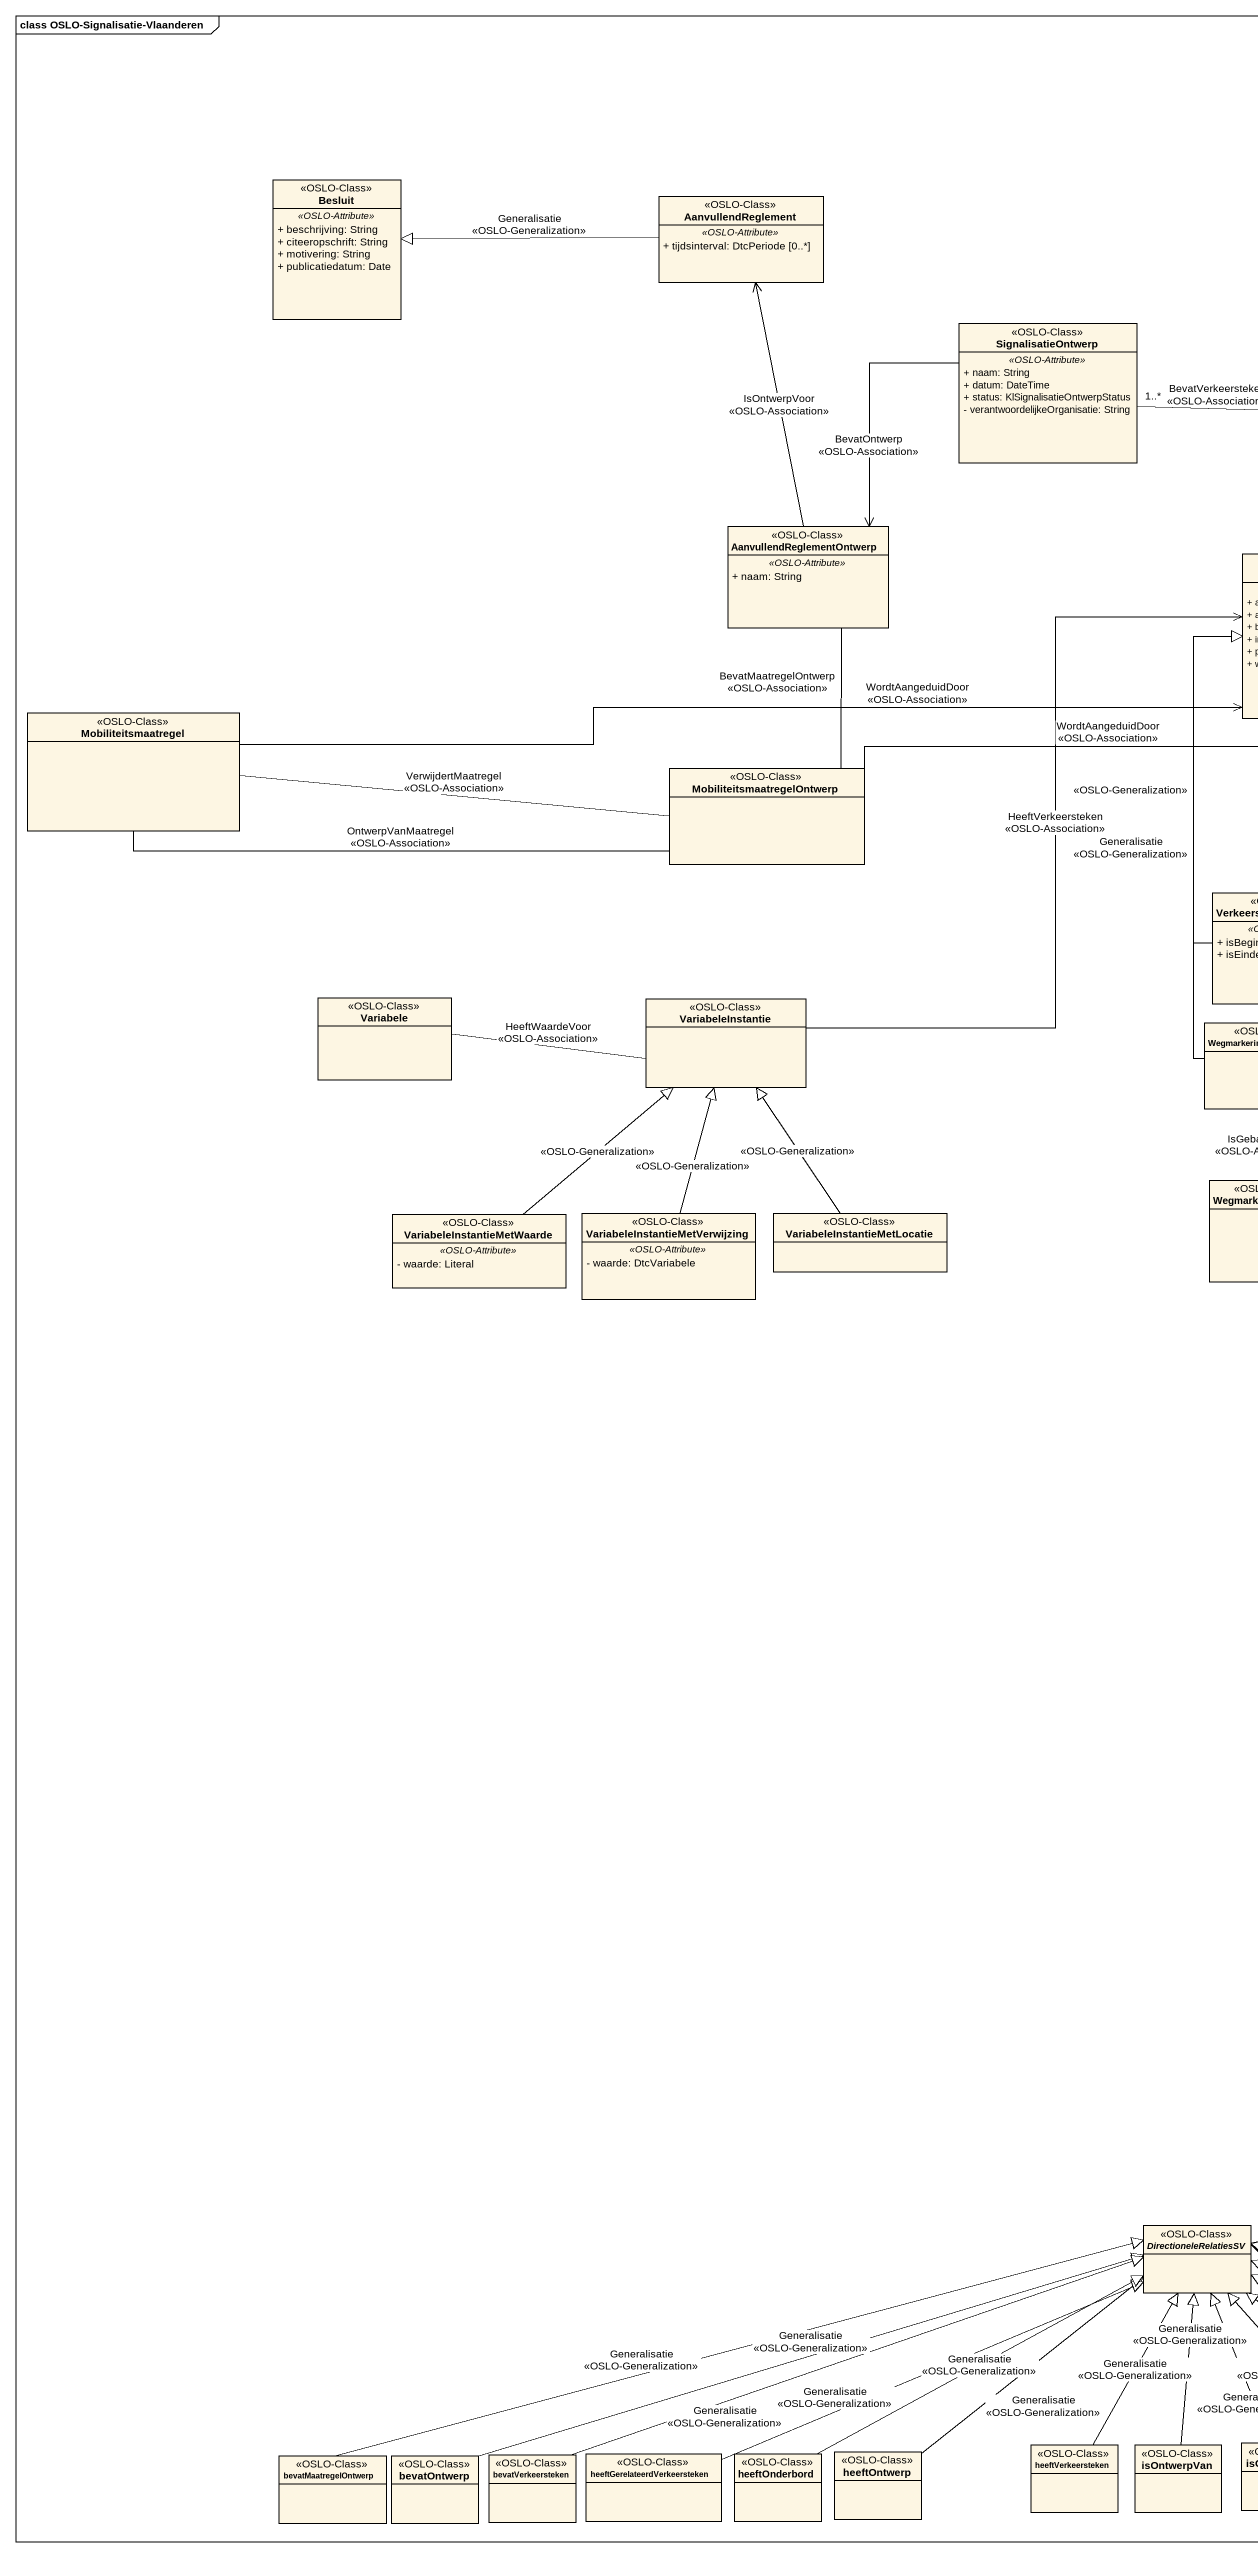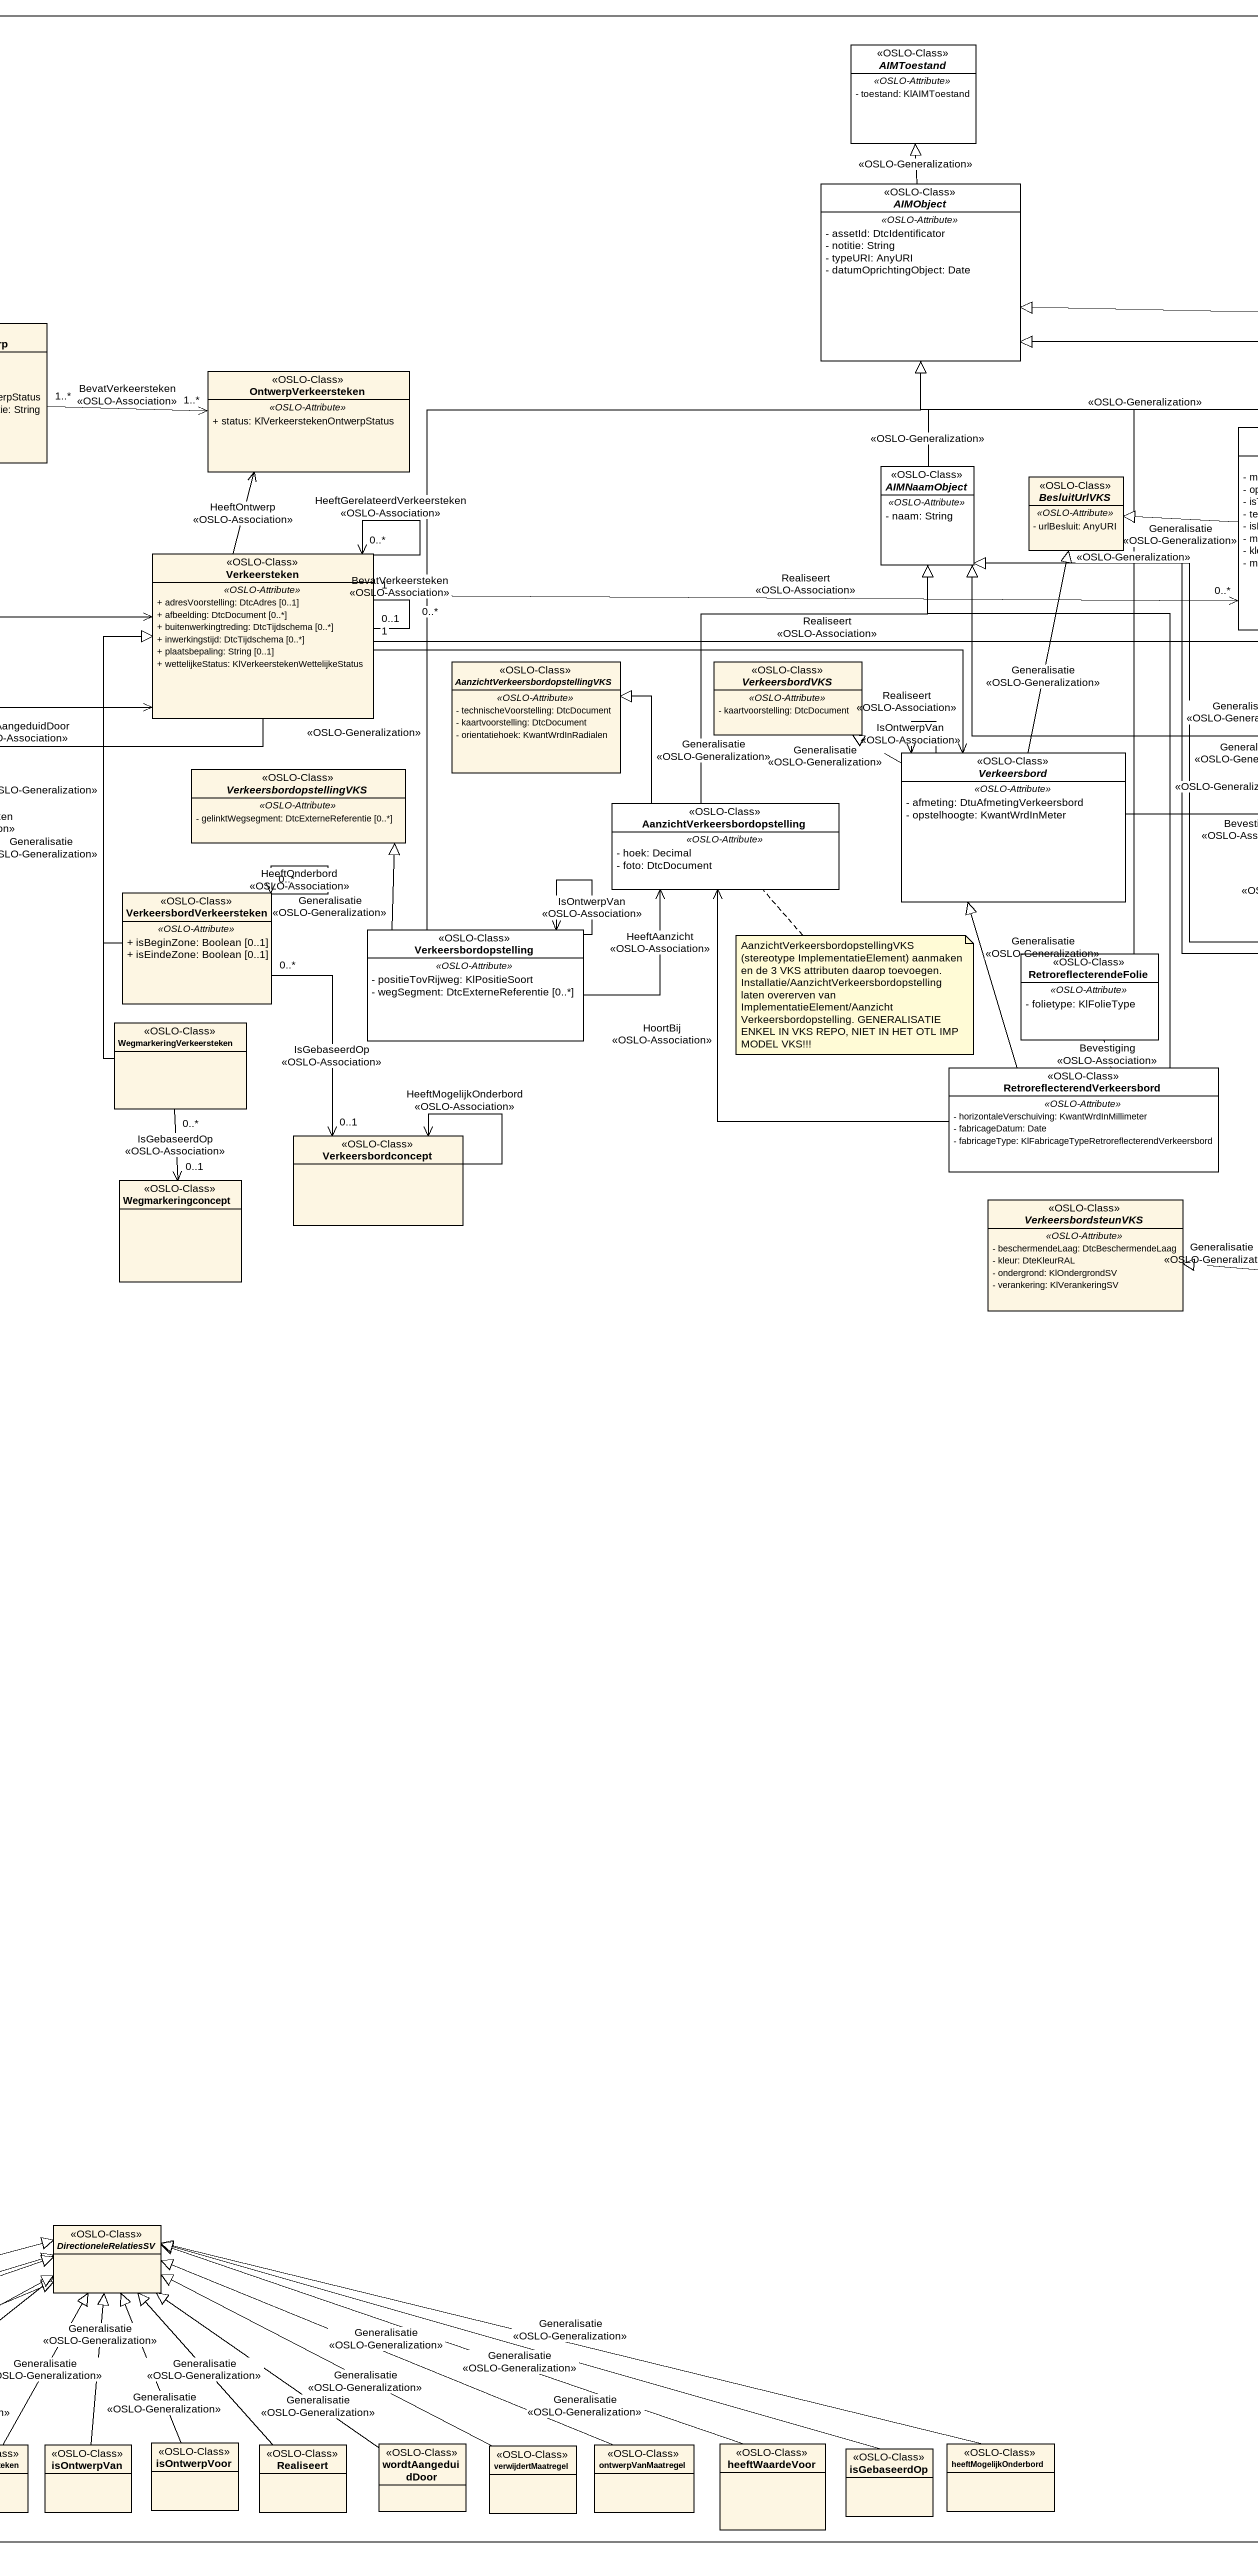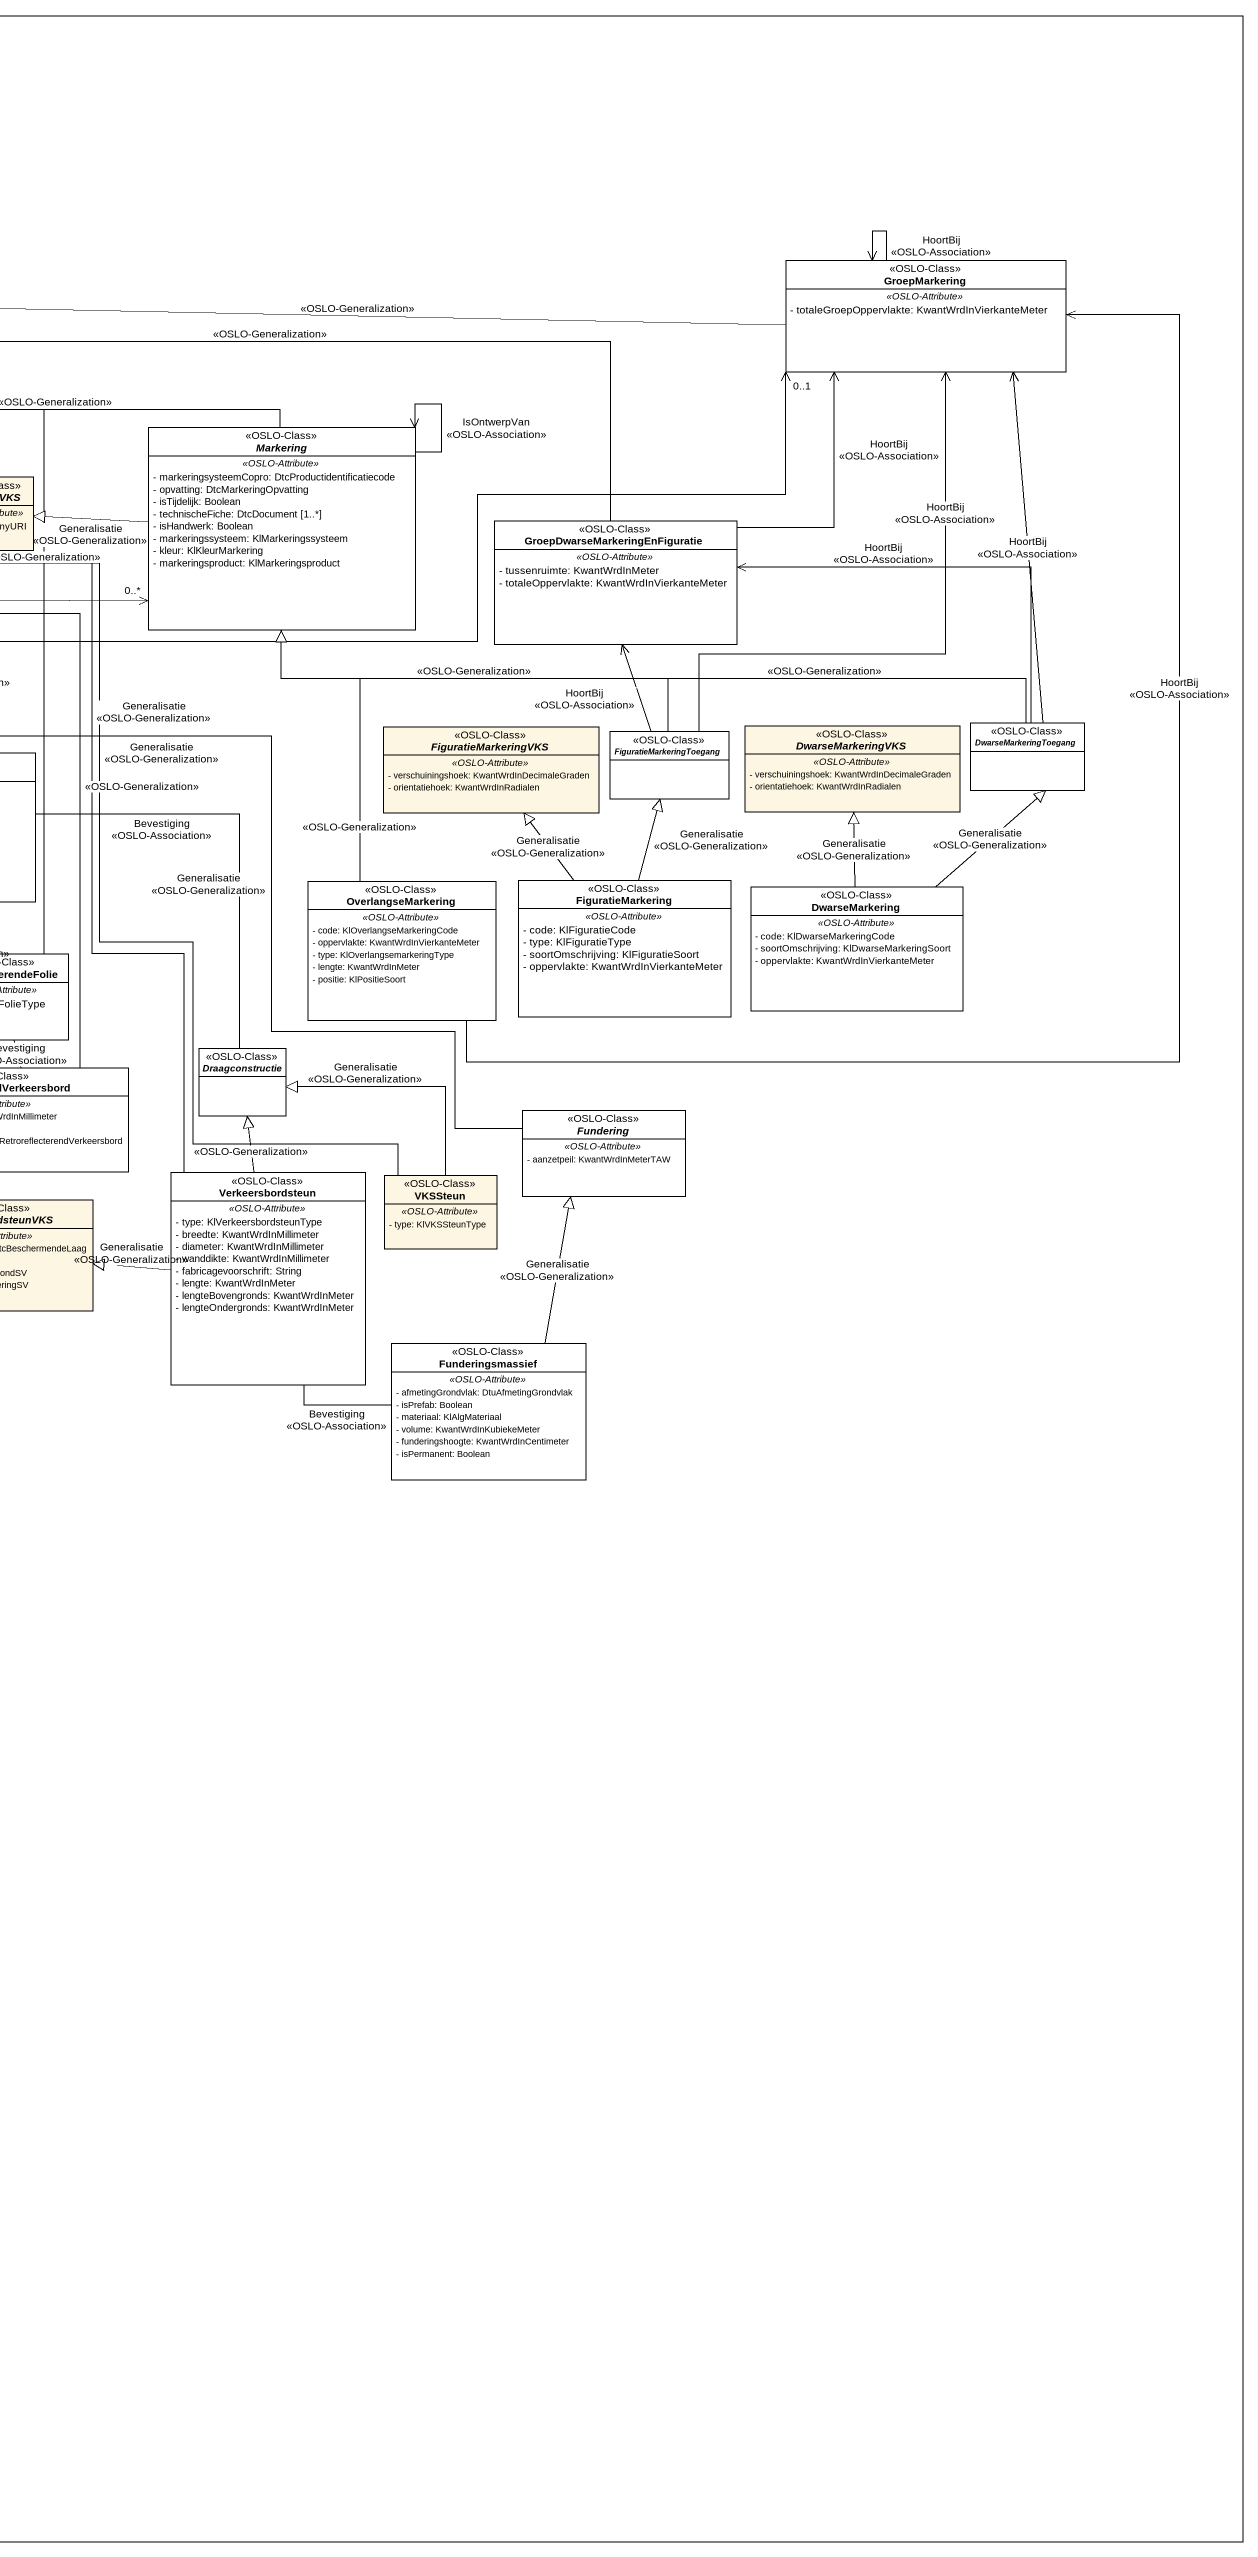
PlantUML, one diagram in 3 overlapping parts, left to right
@startuml
mainframe class OSLO-Signalisatie-Vlaanderen
hide circle
hide empty members
skinparam classAttributeIconSize 0
abstract class AIMToestand <<OSLO-Class>> #FFFFFF {
  .. <<OSLO-Attribute>> ..
  - toestand: KlAIMToestand
}
class Besluit <<OSLO-Class>> {
  .. <<OSLO-Attribute>> ..
  + beschrijving: String
  + citeeropschrift: String
  + motivering: String
  + publicatiedatum: Date
}
class AanvullendReglement <<OSLO-Class>> {
  .. <<OSLO-Attribute>> ..
  + tijdsinterval: DtcPeriode [0..*]
}
abstract class AIMObject <<OSLO-Class>> #FFFFFF {
  .. <<OSLO-Attribute>> ..
  - assetId: DtcIdentificator
  - notitie: String
  - typeURI: AnyURI
  - datumOprichtingObject: Date
}
class GroepMarkering <<OSLO-Class>> #FFFFFF {
  .. <<OSLO-Attribute>> ..
  - totaleGroepOppervlakte: KwantWrdInVierkanteMeter
}
class SignalisatieOntwerp <<OSLO-Class>> {
  .. <<OSLO-Attribute>> ..
  + naam: String
  + datum: DateTime
  + status: KlSignalisatieOntwerpStatus
  - verantwoordelijkeOrganisatie: String
}
class OntwerpVerkeersteken <<OSLO-Class>> {
  .. <<OSLO-Attribute>> ..
  + status: KlVerkeerstekenOntwerpStatus
}
abstract class Markering <<OSLO-Class>> #FFFFFF {
  .. <<OSLO-Attribute>> ..
  - markeringsysteemCopro: DtcProductidentificatiecode
  - opvatting: DtcMarkeringOpvatting
  - isTijdelijk: Boolean
  - technischeFiche: DtcDocument [1..*]
  - isHandwerk: Boolean
  - markeringssysteem: KlMarkeringssysteem
  - kleur: KlKleurMarkering
  - markeringsproduct: KlMarkeringsproduct
}
abstract class AIMNaamObject <<OSLO-Class>> #FFFFFF {
  .. <<OSLO-Attribute>> ..
  - naam: String
}
abstract class BesluitUrlVKS <<OSLO-Class>> {
  .. <<OSLO-Attribute>> ..
  - urlBesluit: AnyURI
}
class "GroepDwarseMarkeringEnFiguratie" as GroepDwarseMarkeringEnFigura <<OSLO-Class>> #FFFFFF {
  .. <<OSLO-Attribute>> ..
  - tussenruimte: KwantWrdInMeter
  - totaleOppervlakte: KwantWrdInVierkanteMeter
}
class AanvullendReglementOntwerp <<OSLO-Class>> {
  .. <<OSLO-Attribute>> ..
  + naam: String
}
class Verkeersteken <<OSLO-Class>> {
  .. <<OSLO-Attribute>> ..
  + adresVoorstelling: DtcAdres [0..1]
  + afbeelding: DtcDocument [0..*]
  + buitenwerkingtreding: DtcTijdschema [0..*]
  + inwerkingstijd: DtcTijdschema [0..*]
  + plaatsbepaling: String [0..1]
  + wettelijkeStatus: KlVerkeerstekenWettelijkeStatus
}
abstract class "AanzichtVerkeersbordopstellingVKS" as AanzichtVerkeersbordopstelli <<OSLO-Class>> {
  .. <<OSLO-Attribute>> ..
  - technischeVoorstelling: DtcDocument
  - kaartvoorstelling: DtcDocument
  - orientatiehoek: KwantWrdInRadialen
}
abstract class VerkeersbordVKS <<OSLO-Class>> {
  .. <<OSLO-Attribute>> ..
  - kaartvoorstelling: DtcDocument
}
class Mobiliteitsmaatregel <<OSLO-Class>>
abstract class FiguratieMarkeringVKS <<OSLO-Class>> {
  .. <<OSLO-Attribute>> ..
  - verschuiningshoek: KwantWrdInDecimaleGraden
  - orientatiehoek: KwantWrdInRadialen
}
abstract class FiguratieMarkeringToegang <<OSLO-Class>> #FFFFFF
abstract class DwarseMarkeringVKS <<OSLO-Class>> {
  .. <<OSLO-Attribute>> ..
  - verschuiningshoek: KwantWrdInDecimaleGraden
  - orientatiehoek: KwantWrdInRadialen
}
abstract class DwarseMarkeringToegang <<OSLO-Class>> #FFFFFF
class MobiliteitsmaatregelOntwerp <<OSLO-Class>>
abstract class VerkeersbordopstellingVKS <<OSLO-Class>> {
  .. <<OSLO-Attribute>> ..
  - gelinktWegsegment: DtcExterneReferentie [0..*]
}
abstract class Verkeersbord <<OSLO-Class>> #FFFFFF {
  .. <<OSLO-Attribute>> ..
  - afmeting: DtuAfmetingVerkeersbord
  - opstelhoogte: KwantWrdInMeter
}
class "AanzichtVerkeersbordopstelling" as AanzichtVerkeersbordopstelli_2 <<OSLO-Class>> #FFFFFF {
  .. <<OSLO-Attribute>> ..
  - hoek: Decimal
  - foto: DtcDocument
}
class VerkeersbordVerkeersteken <<OSLO-Class>> {
  .. <<OSLO-Attribute>> ..
  + isBeginZone: Boolean [0..1]
  + isEindeZone: Boolean [0..1]
}
class OverlangseMarkering <<OSLO-Class>> #FFFFFF {
  .. <<OSLO-Attribute>> ..
  - code: KlOverlangseMarkeringCode
  - oppervlakte: KwantWrdInVierkanteMeter
  - type: KlOverlangsemarkeringType
  - lengte: KwantWrdInMeter
  - positie: KlPositieSoort
}
class FiguratieMarkering <<OSLO-Class>> #FFFFFF {
  .. <<OSLO-Attribute>> ..
  - code: KlFiguratieCode
  - type: KlFiguratieType
  - soortOmschrijving: KlFiguratieSoort
  - oppervlakte: KwantWrdInVierkanteMeter
}
class DwarseMarkering <<OSLO-Class>> #FFFFFF {
  .. <<OSLO-Attribute>> ..
  - code: KlDwarseMarkeringCode
  - soortOmschrijving: KlDwarseMarkeringSoort
  - oppervlakte: KwantWrdInVierkanteMeter
}
class Verkeersbordopstelling <<OSLO-Class>> #FFFFFF {
  .. <<OSLO-Attribute>> ..
  - positieTovRijweg: KlPositieSoort
  - wegSegment: DtcExterneReferentie [0..*]
}
class RetroreflecterendeFolie <<OSLO-Class>> #FFFFFF {
  .. <<OSLO-Attribute>> ..
  - folietype: KlFolieType
}
class Variabele <<OSLO-Class>>
class VariabeleInstantie <<OSLO-Class>>
class WegmarkeringVerkeersteken <<OSLO-Class>>
class "RetroreflecterendVerkeersbord" as RetroreflecterendVerkeersbor <<OSLO-Class>> #FFFFFF {
  .. <<OSLO-Attribute>> ..
  - horizontaleVerschuiving: KwantWrdInMillimeter
  - fabricageDatum: Date
  - fabricageType: KlFabricageTypeRetroreflecterendVerkeersbord
}
abstract class Draagconstructie <<OSLO-Class>> #FFFFFF
abstract class Fundering <<OSLO-Class>> #FFFFFF {
  .. <<OSLO-Attribute>> ..
  - aanzetpeil: KwantWrdInMeterTAW
}
class Verkeersbordconcept <<OSLO-Class>>
class Verkeersbordsteun <<OSLO-Class>> #FFFFFF {
  .. <<OSLO-Attribute>> ..
  - type: KlVerkeersbordsteunType
  - breedte: KwantWrdInMillimeter
  - diameter: KwantWrdInMillimeter
  - wanddikte: KwantWrdInMillimeter
  - fabricagevoorschrift: String
  - lengte: KwantWrdInMeter
  - lengteBovengronds: KwantWrdInMeter
  - lengteOndergronds: KwantWrdInMeter
}
class VKSSteun <<OSLO-Class>> {
  .. <<OSLO-Attribute>> ..
  - type: KlVKSSteunType
}
class VariabeleInstantieMetWaarde <<OSLO-Class>> {
  .. <<OSLO-Attribute>> ..
  - waarde: Literal
}
class "VariabeleInstantieMetVerwijzing" as VariabeleInstantieMetVerwijz <<OSLO-Class>> {
  .. <<OSLO-Attribute>> ..
  - waarde: DtcVariabele
}
class VariabeleInstantieMetLocatie <<OSLO-Class>>
class Wegmarkeringconcept <<OSLO-Class>>
abstract class VerkeersbordsteunVKS <<OSLO-Class>> {
  .. <<OSLO-Attribute>> ..
  - beschermendeLaag: DtcBeschermendeLaag
  - kleur: DteKleurRAL
  - ondergrond: KlOndergrondSV
  - verankering: KlVerankeringSV
}
class Funderingsmassief <<OSLO-Class>> #FFFFFF {
  .. <<OSLO-Attribute>> ..
  - afmetingGrondvlak: DtuAfmetingGrondvlak
  - isPrefab: Boolean
  - materiaal: KlAlgMateriaal
  - volume: KwantWrdInKubiekeMeter
  - funderingshoogte: KwantWrdInCentimeter
  - isPermanent: Boolean
}
abstract class DirectioneleRelatiesSV <<OSLO-Class>>
class heeftVerkeersteken <<OSLO-Class>>
class isOntwerpVan <<OSLO-Class>>
class isOntwerpVoor <<OSLO-Class>>
class Realiseert <<OSLO-Class>>
class wordtAangeduidDoor <<OSLO-Class>>
class verwijdertMaatregel <<OSLO-Class>>
class ontwerpVanMaatregel <<OSLO-Class>>
class heeftWaardeVoor <<OSLO-Class>>
class heeftMogelijkOnderbord <<OSLO-Class>>
class bevatMaatregelOntwerp <<OSLO-Class>>
class bevatOntwerp <<OSLO-Class>>
class bevatVerkeersteken <<OSLO-Class>>
class "heeftGerelateerdVerkeersteken" as heeftGerelateerdVerkeersteke <<OSLO-Class>>
class heeftOnderbord <<OSLO-Class>>
class heeftOntwerp <<OSLO-Class>>
class isGebaseerdOp <<OSLO-Class>>
AanvullendReglement -left-|> Besluit : Generalisatie\n<<OSLO-Generalization>>
AIMObject -up-|> AIMToestand : <<OSLO-Generalization>>
GroepMarkering -left-|> AIMObject : <<OSLO-Generalization>>
GroepMarkering --> GroepMarkering : HoortBij\n<<OSLO-Association>>
SignalisatieOntwerp "1..*" -right-> "1..*" OntwerpVerkeersteken : BevatVerkeersteken\n<<OSLO-Association>>
SignalisatieOntwerp --> AanvullendReglementOntwerp : BevatOntwerp\n<<OSLO-Association>>
Markering -left-|> AIMObject : <<OSLO-Generalization>>
Markering --> Markering : IsOntwerpVan\n<<OSLO-Association>>
Markering -left-|> BesluitUrlVKS : Generalisatie\n<<OSLO-Generalization>>
AIMNaamObject -up-|> AIMObject : <<OSLO-Generalization>>
GroepDwarseMarkeringEnFigura -left-|> AIMObject : <<OSLO-Generalization>>
GroepDwarseMarkeringEnFigura -up-> GroepMarkering : HoortBij\n<<OSLO-Association>>
AanvullendReglementOntwerp -up-> AanvullendReglement : IsOntwerpVoor\n<<OSLO-Association>>
AanvullendReglementOntwerp -- MobiliteitsmaatregelOntwerp : BevatMaatregelOntwerp\n<<OSLO-Association>>
Verkeersteken "1" -right-> "0..1" GroepMarkering : Realiseert\n<<OSLO-Association>>
Verkeersteken -up-> OntwerpVerkeersteken : HeeftOntwerp\n<<OSLO-Association>>
Verkeersteken "1" -right-> "0..*" Markering : Realiseert\n<<OSLO-Association>>
Verkeersteken "0..1" -- "0..*" Verkeersteken : BevatVerkeersteken\n<<OSLO-Association>>
Verkeersteken --> "0..*" Verkeersteken : HeeftGerelateerdVerkeersteken\n<<OSLO-Association>>
Verkeersteken -right-> Verkeersbord : Realiseert\n<<OSLO-Association>>
Mobiliteitsmaatregel -right-> Verkeersteken : WordtAangeduidDoor\n<<OSLO-Association>>
Mobiliteitsmaatregel -right- MobiliteitsmaatregelOntwerp : OntwerpVanMaatregel\n<<OSLO-Association>>
FiguratieMarkeringToegang -up-> GroepMarkering : HoortBij\n<<OSLO-Association>>
FiguratieMarkeringToegang -up-|> Markering : <<OSLO-Generalization>>
FiguratieMarkeringToegang -up-> GroepDwarseMarkeringEnFigura : HoortBij\n<<OSLO-Association>>
DwarseMarkeringToegang -up-> GroepMarkering : HoortBij\n<<OSLO-Association>>
DwarseMarkeringToegang -left-|> Markering : <<OSLO-Generalization>>
DwarseMarkeringToegang -left-> GroepDwarseMarkeringEnFigura : HoortBij\n<<OSLO-Association>>
MobiliteitsmaatregelOntwerp -right- Verkeersteken : WordtAangeduidDoor\n<<OSLO-Association>>
MobiliteitsmaatregelOntwerp -left- Mobiliteitsmaatregel : VerwijdertMaatregel\n<<OSLO-Association>>
Verkeersbord -up-|> BesluitUrlVKS : Generalisatie\n<<OSLO-Generalization>>
Verkeersbord -left-|> VerkeersbordVKS : Generalisatie\n<<OSLO-Generalization>>
Verkeersbord --> Verkeersbord : IsOntwerpVan\n<<OSLO-Association>>
AanzichtVerkeersbordopstelli_2 -up-|> AIMNaamObject
AanzichtVerkeersbordopstelli_2 -up-|> AanzichtVerkeersbordopstelli : Generalisatie\n<<OSLO-Generalization>>
VerkeersbordVerkeersteken -up-|> Verkeersteken : <<OSLO-Generalization>>
VerkeersbordVerkeersteken --> "0..*" VerkeersbordVerkeersteken : HeeftOnderbord\n<<OSLO-Association>>
VerkeersbordVerkeersteken "0..*" --> "0..1" Verkeersbordconcept : IsGebaseerdOp\n<<OSLO-Association>>
OverlangseMarkering -up-> GroepMarkering : HoortBij\n<<OSLO-Association>>
OverlangseMarkering -up-|> Markering : <<OSLO-Generalization>>
FiguratieMarkering -up-|> FiguratieMarkeringVKS : Generalisatie\n<<OSLO-Generalization>>
FiguratieMarkering -up-|> FiguratieMarkeringToegang : Generalisatie\n<<OSLO-Generalization>>
DwarseMarkering -up-|> DwarseMarkeringVKS : Generalisatie\n<<OSLO-Generalization>>
DwarseMarkering -up-|> DwarseMarkeringToegang : Generalisatie\n<<OSLO-Generalization>>
Verkeersbordopstelling -up-|> AIMObject : <<OSLO-Generalization>>
Verkeersbordopstelling -up-|> VerkeersbordopstellingVKS : Generalisatie\n<<OSLO-Generalization>>
Verkeersbordopstelling -right-> AanzichtVerkeersbordopstelli_2 : HeeftAanzicht\n<<OSLO-Association>>
Verkeersbordopstelling --> Verkeersbordopstelling : IsOntwerpVan\n<<OSLO-Association>>
RetroreflecterendeFolie -up-|> AIMObject : <<OSLO-Generalization>>
VariabeleInstantie -up-> Verkeersteken : HeeftVerkeersteken\n<<OSLO-Association>>
VariabeleInstantie -left- Variabele : HeeftWaardeVoor\n<<OSLO-Association>>
WegmarkeringVerkeersteken -up-|> Verkeersteken : Generalisatie\n<<OSLO-Generalization>>
WegmarkeringVerkeersteken "0..*" --> "0..1" Wegmarkeringconcept : IsGebaseerdOp\n<<OSLO-Association>>
RetroreflecterendVerkeersbor -up-|> AIMNaamObject : <<OSLO-Generalization>>
RetroreflecterendVerkeersbor -up-|> Verkeersbord : Generalisatie\n<<OSLO-Generalization>>
RetroreflecterendVerkeersbor -up-> AanzichtVerkeersbordopstelli_2 : HoortBij\n<<OSLO-Association>>
RetroreflecterendVerkeersbor -up- RetroreflecterendeFolie : Bevestiging\n<<OSLO-Association>>
Draagconstructie -up- Verkeersbord : Bevestiging\n<<OSLO-Association>>
Fundering -up-|> AIMNaamObject : Generalisatie\n<<OSLO-Generalization>>
Verkeersbordconcept --> Verkeersbordconcept : HeeftMogelijkOnderbord\n<<OSLO-Association>>
Verkeersbordsteun -up-|> AIMNaamObject : Generalisatie\n<<OSLO-Generalization>>
Verkeersbordsteun -up-|> Draagconstructie : <<OSLO-Generalization>>
Verkeersbordsteun -left-|> VerkeersbordsteunVKS : Generalisatie\n<<OSLO-Generalization>>
Verkeersbordsteun -- Funderingsmassief : Bevestiging\n<<OSLO-Association>>
VKSSteun -up-|> AIMNaamObject : Generalisatie\n<<OSLO-Generalization>>
VKSSteun -up-|> Draagconstructie : Generalisatie\n<<OSLO-Generalization>>
VariabeleInstantieMetWaarde -up-|> VariabeleInstantie : <<OSLO-Generalization>>
VariabeleInstantieMetVerwijz -up-|> VariabeleInstantie : <<OSLO-Generalization>>
VariabeleInstantieMetLocatie -up-|> VariabeleInstantie : <<OSLO-Generalization>>
Funderingsmassief -up-|> Fundering : Generalisatie\n<<OSLO-Generalization>>
heeftVerkeersteken -up-|> DirectioneleRelatiesSV : Generalisatie\n<<OSLO-Generalization>>
isOntwerpVan -up-|> DirectioneleRelatiesSV : Generalisatie\n<<OSLO-Generalization>>
isOntwerpVoor -up-|> DirectioneleRelatiesSV : Generalisatie\n<<OSLO-Generalization>>
Realiseert -up-|> DirectioneleRelatiesSV : Generalisatie\n<<OSLO-Generalization>>
wordtAangeduidDoor -up-|> DirectioneleRelatiesSV : Generalisatie\n<<OSLO-Generalization>>
verwijdertMaatregel -left-|> DirectioneleRelatiesSV : Generalisatie\n<<OSLO-Generalization>>
ontwerpVanMaatregel -left-|> DirectioneleRelatiesSV : Generalisatie\n<<OSLO-Generalization>>
heeftWaardeVoor -left-|> DirectioneleRelatiesSV : Generalisatie\n<<OSLO-Generalization>>
heeftMogelijkOnderbord -left-|> DirectioneleRelatiesSV : Generalisatie\n<<OSLO-Generalization>>
bevatMaatregelOntwerp -right-|> DirectioneleRelatiesSV : Generalisatie\n<<OSLO-Generalization>>
bevatOntwerp -right-|> DirectioneleRelatiesSV : Generalisatie\n<<OSLO-Generalization>>
bevatVerkeersteken -right-|> DirectioneleRelatiesSV : Generalisatie\n<<OSLO-Generalization>>
heeftGerelateerdVerkeersteke -right-|> DirectioneleRelatiesSV : Generalisatie\n<<OSLO-Generalization>>
heeftOnderbord -right-|> DirectioneleRelatiesSV : Generalisatie\n<<OSLO-Generalization>>
heeftOntwerp -up-|> DirectioneleRelatiesSV : Generalisatie\n<<OSLO-Generalization>>
isGebaseerdOp -left-|> DirectioneleRelatiesSV : Generalisatie\n<<OSLO-Generalization>>
note bottom of AanzichtVerkeersbordopstelli_2 : AanzichtVerkeersbordopstellingVKS (stereotype ImplementatieElement) aanmaken en de 3 VKS attributen daarop toevoegen. Installatie/AanzichtVerkeersbordopstelling laten overerven van ImplementatieElement/AanzichtVerkeersbordopstelling. GENERALISATIE ENKEL IN VKS REPO, NIET IN HET OTL IMP MODEL VKS!!!
@enduml
